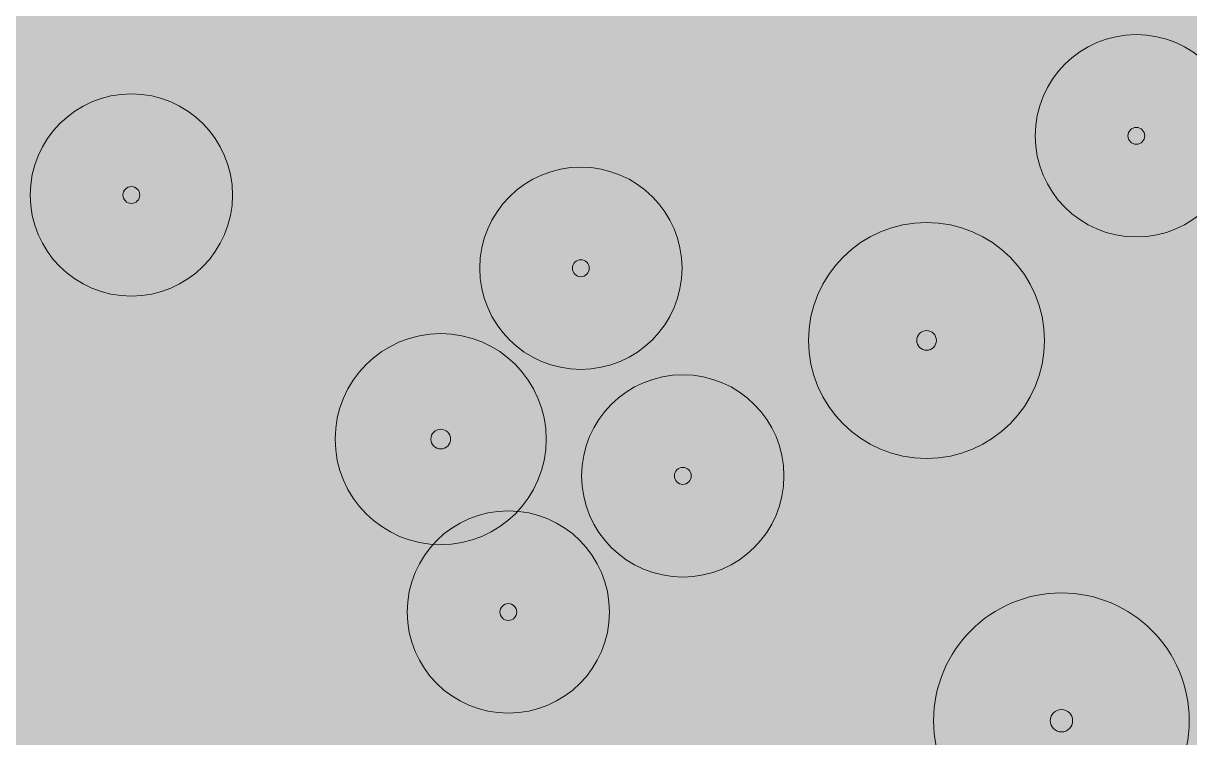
# Model space of a CAD drawing. Header units: metres. Extents: x -3 to 687, y -1 to 1371.
# Drawn here: x 487.72 to 522.31, y 152.51 to 173.71 of the extents above; entities that cross this region are included whole.
import ezdxf

# ---------------------------------------------------------------- set-up
doc = ezdxf.new("R2010")
doc.units = ezdxf.units.M
doc.header["$MEASUREMENT"] = 0
doc.layers.add('TPX_VEGETATION_GREEN_SPACES_HATCH', color=7, linetype='CONTINUOUS', lineweight=0, true_color=0x58ba48)
doc.layers.add('TPX_VEGETATION_TREES_INDIVIDUAL', color=7, linetype='CONTINUOUS', lineweight=0, true_color=0x136734)

# ---------------------------------------------------------------- blocks, each defined once
blk = doc.blocks.new('TREETR003_CR035')
at = {"layer": 'TPX_VEGETATION_TREES_INDIVIDUAL'}
for radius in [3.5, 0.292]:
    blk.add_circle((0, 0, 0.036), radius, dxfattribs=at)
blk = doc.blocks.new('TREETR003_CR031')
at = {"layer": 'TPX_VEGETATION_TREES_INDIVIDUAL'}
for radius in [3.13, 0.292]:
    blk.add_circle((0, 0, 0.036), radius, dxfattribs=at)
blk = doc.blocks.new('TREETR003_CR030')
at = {"layer": 'TPX_VEGETATION_TREES_INDIVIDUAL'}
for radius in [3, 0.25]:
    blk.add_circle((0, 0, 0.036), radius, dxfattribs=at)
blk = doc.blocks.new('TREETR003_CR038')
at = {"layer": 'TPX_VEGETATION_TREES_INDIVIDUAL'}
for radius in [3.79, 0.333]:
    blk.add_circle((0, 0, 0.036), radius, dxfattribs=at)

msp = doc.modelspace()

# ---------------------------------------------------------------- hatches: boundary and pattern name
at = {"layer": 'TPX_VEGETATION_GREEN_SPACES_HATCH'}
msp.add_hatch(color=256, dxfattribs=at).paths.add_polyline_path([(525.889, 243.529), (461.111, 155.357), (464.39, 149.839), (492.243, 130.34), (514.322, 109.645), (530.414, 93.662), (541.32, 79.847), (545.133, 76.175), (549.911, 76.251), (554.144, 79.435), (643.907, 144.491), (681.314, 171.3), (681.314, 238.636), (660.081, 254.744), (637.465, 237.415), (619.609, 228.187), (604.954, 225.457), (592.817, 224.62), (581.842, 226.177), (574.05, 227.25), (562.193, 230.7), (548.689, 236.139), (531.413, 245.504), (525.889, 243.529)])

# ---------------------------------------------------------------- block references
at = {"layer": 'TPX_VEGETATION_TREES_INDIVIDUAL'}
for name, p in [('TREETR003_CR030', (520.727, 170.369, 0.036)), ('TREETR003_CR030', (490.924, 168.611, 0.036)), ('TREETR003_CR030', (504.255, 166.439, 0.036)), ('TREETR003_CR035', (514.506, 164.297, 0.036)), ('TREETR003_CR031', (500.098, 161.369, 0.036)), ('TREETR003_CR030', (507.277, 160.278, 0.036)), ('TREETR003_CR030', (502.103, 156.24, 0.036)), ('TREETR003_CR038', (518.506, 153.016, 0.036))]:
    msp.add_blockref(name, p, dxfattribs=at)

doc.saveas('drawing.dxf')
